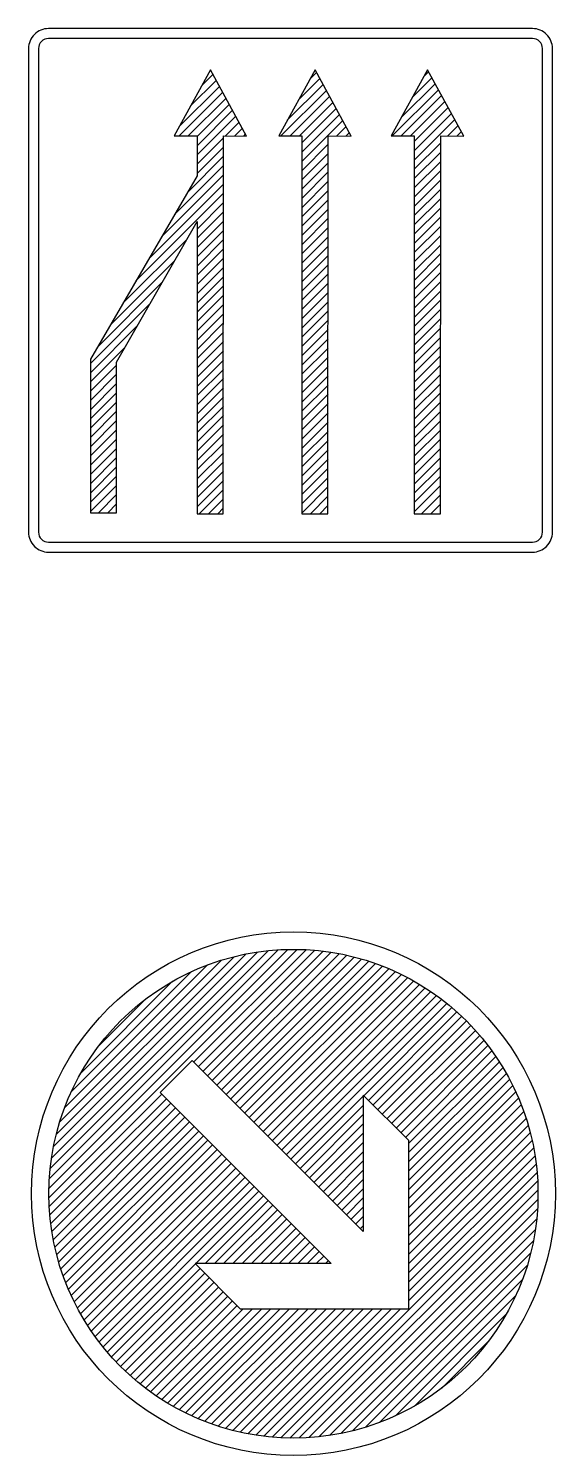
# Model space of a CAD drawing. Extents: x 1216 to 44401, y 2119 to 23617.
# Drawn here: x 7765 to 8771, y 18377 to 21102 of the extents above; entities that cross this region are included whole.
import ezdxf

# ---------------------------------------------------------------- set-up
doc = ezdxf.new("R2010")
doc.units = 0
doc.header["$LTSCALE"] = 10
doc.header["$MEASUREMENT"] = 0
doc.layers.get('0').update_dxf_attribs({"linetype": 'CONTINUOUS'})

# ---------------------------------------------------------------- blocks, each defined once
blk = doc.blocks.new('*X1')
at = {"color": 0, "linetype": 'CONTINUOUS'}
for p, q in [((-0.1907, 0.8523), (-0.142, 0.901)), ((-0.1691, 0.8915), (-0.1483, 0.9124)), ((-0.2127, 0.7949), (-0.1295, 0.8782)), ((-0.2123, 0.813), (-0.1357, 0.8896)), ((-0.1951, 0.7949), (-0.1232, 0.8667)), ((-0.1783, 0.794), (-0.1169, 0.8553)), ((-0.1783, 0.7763), (-0.1107, 0.8439)), ((-0.1783, 0.7586), (-0.1044, 0.8325)), ((-0.1244, 0.7949), (-0.0981, 0.8211)), ((-0.1783, 0.7409), (-0.1277, 0.7915)), ((-0.1067, 0.7948), (-0.0919, 0.8097)), ((-0.0891, 0.7948), (-0.0856, 0.7983)), ((-0.1783, 0.7233), (-0.1277, 0.7738)), ((-0.2214, 0.6448), (-0.1278, 0.7385)), ((-0.1968, 0.6871), (-0.1277, 0.7561)), ((-0.246, 0.6025), (-0.1278, 0.7208)), ((-0.2952, 0.518), (-0.1278, 0.6854)), ((-0.2706, 0.5603), (-0.1278, 0.7031)), ((-0.1783, 0.6172), (-0.1278, 0.6677)), ((-0.1783, 0.5995), (-0.1278, 0.65)), ((-0.1783, 0.5818), (-0.1278, 0.6323)), ((-0.1783, 0.5642), (-0.1279, 0.6146)), ((-0.3198, 0.4757), (-0.1974, 0.5981)), ((-0.1783, 0.5465), (-0.1279, 0.5969)), ((-0.1783, 0.5288), (-0.1279, 0.5792)), ((-0.3444, 0.4334), (-0.221, 0.5568)), ((-0.1783, 0.5111), (-0.1279, 0.5615)), ((-0.1783, 0.4935), (-0.1279, 0.5438)), ((-0.1783, 0.4758), (-0.1279, 0.5261)), ((-0.369, 0.3911), (-0.2447, 0.5154)), ((-0.1783, 0.4581), (-0.1279, 0.5085)), ((-0.1783, 0.4404), (-0.128, 0.4908)), ((-0.382, 0.3605), (-0.2684, 0.474)), ((-0.1783, 0.4227), (-0.128, 0.4731)), ((-0.1783, 0.4051), (-0.128, 0.4554)), ((-0.1783, 0.3874), (-0.128, 0.4377)), ((-0.382, 0.3428), (-0.2921, 0.4327)), ((-0.1783, 0.3697), (-0.128, 0.42)), ((-0.382, 0.3251), (-0.3158, 0.3913)), ((-0.1783, 0.352), (-0.128, 0.4023)), ((-0.1783, 0.3344), (-0.128, 0.3846)), ((-0.382, 0.3074), (-0.3321, 0.3574)), ((-0.1783, 0.3167), (-0.1281, 0.3669)), ((-0.382, 0.2898), (-0.3321, 0.3397)), ((-0.1783, 0.299), (-0.1281, 0.3492)), ((-0.1783, 0.2813), (-0.1281, 0.3315)), ((-0.382, 0.2721), (-0.3321, 0.322)), ((-0.382, 0.2544), (-0.3321, 0.3043)), ((-0.1783, 0.2636), (-0.1281, 0.3138)), ((-0.382, 0.2367), (-0.3321, 0.2866)), ((-0.1783, 0.246), (-0.1281, 0.2962)), ((-0.1783, 0.2283), (-0.1281, 0.2785)), ((-0.382, 0.219), (-0.3321, 0.269)), ((-0.382, 0.2014), (-0.3321, 0.2513)), ((-0.1783, 0.2106), (-0.1281, 0.2608)), ((-0.382, 0.1837), (-0.3321, 0.2336)), ((-0.1783, 0.1929), (-0.1282, 0.2431)), ((-0.1783, 0.1753), (-0.1282, 0.2254)), ((-0.382, 0.166), (-0.3321, 0.2159)), ((-0.382, 0.1483), (-0.3321, 0.1983)), ((-0.1783, 0.1576), (-0.1282, 0.2077)), ((-0.382, 0.1307), (-0.3321, 0.1806)), ((-0.1783, 0.1399), (-0.1282, 0.19)), ((-0.1783, 0.1222), (-0.1282, 0.1723)), ((-0.382, 0.113), (-0.3321, 0.1629)), ((-0.382, 0.0953), (-0.3321, 0.1452)), ((-0.1783, 0.1045), (-0.1282, 0.1546)), ((-0.1783, 0.0869), (-0.1282, 0.1369)), ((-0.382, 0.0776), (-0.3321, 0.1275)), ((-0.3665, 0.0754), (-0.3321, 0.1099)), ((-0.1741, 0.0734), (-0.1283, 0.1192)), ((-0.3489, 0.0754), (-0.3321, 0.0922)), ((-0.1565, 0.0734), (-0.1283, 0.1015)), ((-0.1388, 0.0733), (-0.1283, 0.0838))]:
    blk.add_line(p, q, dxfattribs=at)
blk = doc.blocks.new('*X2')
at = {"color": 0, "linetype": 'CONTINUOUS'}
for p, q in [((0.0155, 0.864), (0.0559, 0.9044)), ((0.0371, 0.9033), (0.0496, 0.9158)), ((-0.0183, 0.7949), (0.0684, 0.8816)), ((-0.0061, 0.8248), (0.0622, 0.893)), ((-0.0006, 0.7949), (0.0747, 0.8702)), ((0.0171, 0.7949), (0.0809, 0.8588)), ((0.0215, 0.7816), (0.0872, 0.8473)), ((0.0215, 0.7639), (0.0935, 0.8359)), ((0.0215, 0.7463), (0.0997, 0.8245)), ((0.0877, 0.7948), (0.106, 0.8131)), ((0.1054, 0.7948), (0.1123, 0.8017)), ((0.0215, 0.7286), (0.072, 0.7791)), ((0.0215, 0.7109), (0.072, 0.7615)), ((0.0215, 0.6932), (0.072, 0.7438)), ((0.0215, 0.6755), (0.072, 0.7261)), ((0.0215, 0.6579), (0.072, 0.7084)), ((0.0215, 0.6402), (0.072, 0.6907)), ((0.0215, 0.6225), (0.072, 0.673)), ((0.0215, 0.6048), (0.0719, 0.6553)), ((0.0215, 0.5872), (0.0719, 0.6376)), ((0.0215, 0.5695), (0.0719, 0.6199)), ((0.0215, 0.5518), (0.0719, 0.6022)), ((0.0215, 0.5341), (0.0719, 0.5845)), ((0.0215, 0.5164), (0.0719, 0.5668)), ((0.0215, 0.4988), (0.0719, 0.5491)), ((0.0215, 0.4811), (0.0718, 0.5315)), ((0.0215, 0.4634), (0.0718, 0.5138)), ((0.0215, 0.4457), (0.0718, 0.4961)), ((0.0215, 0.4281), (0.0718, 0.4784)), ((0.0215, 0.4104), (0.0718, 0.4607)), ((0.0215, 0.3927), (0.0718, 0.443)), ((0.0215, 0.375), (0.0718, 0.4253)), ((0.0215, 0.3573), (0.0717, 0.4076)), ((0.0215, 0.3397), (0.0717, 0.3899)), ((0.0215, 0.322), (0.0717, 0.3722)), ((0.0215, 0.3043), (0.0717, 0.3545)), ((0.0215, 0.2866), (0.0717, 0.3368)), ((0.0215, 0.269), (0.0717, 0.3192)), ((0.0215, 0.2513), (0.0717, 0.3015)), ((0.0215, 0.2336), (0.0716, 0.2838)), ((0.0215, 0.2159), (0.0716, 0.2661)), ((0.0215, 0.1982), (0.0716, 0.2484)), ((0.0215, 0.1806), (0.0716, 0.2307)), ((0.0215, 0.1629), (0.0716, 0.213)), ((0.0215, 0.1452), (0.0716, 0.1953)), ((0.0215, 0.1275), (0.0716, 0.1776)), ((0.0215, 0.1099), (0.0715, 0.1599)), ((0.0215, 0.0922), (0.0715, 0.1422)), ((0.0215, 0.0745), (0.0715, 0.1245)), ((0.038, 0.0734), (0.0715, 0.1068)), ((0.0557, 0.0733), (0.0715, 0.0892))]:
    blk.add_line(p, q, dxfattribs=at)
blk = doc.blocks.new('*X3')
at = {"color": 0, "linetype": 'CONTINUOUS'}
for p, q in [((0.2335, 0.8699), (0.2697, 0.9061)), ((0.2551, 0.9092), (0.2635, 0.9175)), ((0.1938, 0.7949), (0.2823, 0.8833)), ((0.2119, 0.8306), (0.276, 0.8947)), ((0.2115, 0.7949), (0.2885, 0.8719)), ((0.2292, 0.7949), (0.2948, 0.8605)), ((0.2362, 0.7842), (0.301, 0.849)), ((0.2362, 0.7666), (0.3073, 0.8376)), ((0.2362, 0.7489), (0.3136, 0.8262)), ((0.2999, 0.7948), (0.3198, 0.8148)), ((0.3175, 0.7948), (0.3261, 0.8034)), ((0.2362, 0.7312), (0.2868, 0.7818)), ((0.2362, 0.7135), (0.2868, 0.7641)), ((0.2362, 0.6959), (0.2868, 0.7464)), ((0.2362, 0.6782), (0.2868, 0.7287)), ((0.2362, 0.6605), (0.2868, 0.711)), ((0.2362, 0.6428), (0.2867, 0.6933)), ((0.2362, 0.6251), (0.2867, 0.6756)), ((0.2362, 0.6075), (0.2867, 0.6579)), ((0.2362, 0.5898), (0.2867, 0.6403)), ((0.2362, 0.5721), (0.2867, 0.6226)), ((0.2362, 0.5544), (0.2867, 0.6049)), ((0.2362, 0.5368), (0.2867, 0.5872)), ((0.2362, 0.5191), (0.2866, 0.5695)), ((0.2362, 0.5014), (0.2866, 0.5518)), ((0.2362, 0.4837), (0.2866, 0.5341)), ((0.2362, 0.466), (0.2866, 0.5164)), ((0.2362, 0.4484), (0.2866, 0.4987)), ((0.2362, 0.4307), (0.2866, 0.481)), ((0.2362, 0.413), (0.2866, 0.4633)), ((0.2362, 0.3953), (0.2865, 0.4456)), ((0.2362, 0.3777), (0.2865, 0.4279)), ((0.2362, 0.36), (0.2865, 0.4103)), ((0.2362, 0.3423), (0.2865, 0.3926)), ((0.2362, 0.3246), (0.2865, 0.3749)), ((0.2362, 0.3069), (0.2865, 0.3572)), ((0.2362, 0.2893), (0.2865, 0.3395)), ((0.2362, 0.2716), (0.2864, 0.3218)), ((0.2362, 0.2539), (0.2864, 0.3041)), ((0.2362, 0.2362), (0.2864, 0.2864)), ((0.2362, 0.2186), (0.2864, 0.2687)), ((0.2362, 0.2009), (0.2864, 0.251)), ((0.2362, 0.1832), (0.2864, 0.2333)), ((0.2362, 0.1655), (0.2864, 0.2156)), ((0.2362, 0.1478), (0.2863, 0.1979)), ((0.2362, 0.1302), (0.2863, 0.1803)), ((0.2362, 0.1125), (0.2863, 0.1626)), ((0.2362, 0.0948), (0.2863, 0.1449)), ((0.2362, 0.0771), (0.2863, 0.1272)), ((0.2501, 0.0734), (0.2863, 0.1095)), ((0.2678, 0.0734), (0.2863, 0.0918)), ((0.2855, 0.0733), (0.2862, 0.0741))]:
    blk.add_line(p, q, dxfattribs=at)
blk = doc.blocks.new('2')
at = {"color": 7, "linetype": 'CONTINUOUS'}
for points in [[(111.0741, 202.8841), (111.0741, 201.9603, 0.414214), (111.1122, 201.9222), (112.036, 201.9222, 0.414214), (112.0741, 201.9603), (112.0741, 202.8841, 0.414214), (112.036, 202.9222), (111.1122, 202.9222, 0.414214)], [(111.0931, 202.8841), (111.0931, 201.9603, 0.414214), (111.1122, 201.9413), (112.036, 201.9413, 0.414214), (112.055, 201.9603), (112.055, 202.8841, 0.414214), (112.036, 202.9032), (111.1122, 202.9032, 0.414214)]]:
    blk.add_lwpolyline(points, format="xyb", close=True, dxfattribs=at)
for points in [[(111.4208, 201.9956), (111.4458, 201.9956), (111.4464, 202.7171), (111.4904, 202.717), (111.4211, 202.8432), (111.3518, 202.7171), (111.3958, 202.7171), (111.3958, 202.6411), (111.1921, 202.291), (111.1921, 201.9976), (111.242, 201.9976), (111.242, 202.2851), (111.3958, 202.5536), (111.3958, 201.9956)], [(111.6206, 201.9956), (111.6456, 201.9956), (111.6461, 202.7171), (111.6901, 202.717), (111.6209, 202.8432), (111.5516, 202.7171), (111.5956, 202.7171), (111.5956, 201.9956)], [(111.8353, 201.9956), (111.8603, 201.9956), (111.8609, 202.7171), (111.9049, 202.717), (111.8357, 202.8432), (111.7664, 202.7171), (111.8103, 202.7171), (111.8103, 201.9956)]]:
    blk.add_lwpolyline(points, close=True, dxfattribs=at)
for name in ['*X2', '*X3', '*X1']:
    blk.add_blockref(name, (111.5741, 201.9222), dxfattribs=at)
blk = doc.blocks.new('*X15')
at = {"color": 0}
for p, q in [((-0.4666, -0.007), (0.007, 0.4666)), ((-0.4665, 0.0108), (-0.0108, 0.4665)), ((-0.4658, 0.0292), (-0.0292, 0.4658)), ((-0.4641, 0.0485), (-0.0485, 0.4641)), ((-0.1904, 0.2516), (0.0241, 0.466)), ((-0.1815, 0.2427), (0.0406, 0.4649)), ((-0.4616, 0.0688), (-0.0688, 0.4616)), ((-0.4579, 0.0901), (-0.0901, 0.4579)), ((-0.4528, 0.1129), (-0.1129, 0.4528)), ((-0.446, 0.1374), (-0.1374, 0.446)), ((-0.4368, 0.1642), (-0.1642, 0.4368)), ((-0.1727, 0.2339), (0.0566, 0.4632)), ((-0.1639, 0.2251), (0.0722, 0.4611)), ((-0.155, 0.2162), (0.0872, 0.4584)), ((-0.1462, 0.2074), (0.1019, 0.4554)), ((-0.1373, 0.1985), (0.1161, 0.452)), ((-0.1285, 0.1897), (0.13, 0.4482)), ((-0.1197, 0.1809), (0.1435, 0.444)), ((-0.1108, 0.172), (0.1567, 0.4396)), ((-0.4242, 0.1945), (-0.1945, 0.4242)), ((-0.102, 0.1632), (0.1696, 0.4348)), ((-0.0931, 0.1543), (0.1822, 0.4296)), ((-0.0843, 0.1455), (0.1944, 0.4242)), ((-0.0755, 0.1367), (0.2064, 0.4185)), ((-0.0666, 0.1278), (0.2181, 0.4126)), ((-0.4056, 0.2308), (-0.2308, 0.4056)), ((-0.0578, 0.119), (0.2295, 0.4063)), ((-0.0489, 0.1102), (0.2407, 0.3998)), ((-0.0401, 0.1013), (0.2516, 0.393)), ((-0.0313, 0.0925), (0.2623, 0.386)), ((-0.3711, 0.283), (-0.283, 0.3711)), ((-0.0224, 0.0836), (0.2727, 0.3787)), ((-0.0136, 0.0748), (0.2828, 0.3712)), ((-0.0048, 0.066), (0.2927, 0.3634)), ((0.1342, 0.1872), (0.3024, 0.3554)), ((0.143, 0.1783), (0.3118, 0.3472)), ((0.1518, 0.1695), (0.321, 0.3387)), ((0.1607, 0.1607), (0.33, 0.33)), ((0.1695, 0.1518), (0.3387, 0.321)), ((0.1783, 0.143), (0.3472, 0.3118)), ((0.1872, 0.1342), (0.3554, 0.3024)), ((0.196, 0.1253), (0.3634, 0.2927)), ((0.2049, 0.1165), (0.3712, 0.2828)), ((0.2137, 0.1076), (0.3787, 0.2727)), ((0.2198, 0.0961), (0.386, 0.2623)), ((0.2198, 0.0784), (0.393, 0.2516)), ((0.2198, 0.0607), (0.3998, 0.2407)), ((0.2198, 0.0431), (0.4063, 0.2295)), ((0.2198, 0.0254), (0.4126, 0.2181)), ((0.2198, 0.0077), (0.4185, 0.2064)), ((0.2198, -0.01), (0.4242, 0.1944)), ((-0.466, -0.0241), (-0.2516, 0.1904)), ((-0.4649, -0.0406), (-0.2427, 0.1815)), ((-0.4632, -0.0566), (-0.2339, 0.1727)), ((-0.4611, -0.0722), (-0.2251, 0.1639)), ((0.0041, 0.0571), (0.1333, 0.1863)), ((0.0129, 0.0483), (0.1333, 0.1686)), ((0.2198, -0.0277), (0.4296, 0.1822)), ((0.2198, -0.0453), (0.4348, 0.1696)), ((-0.4584, -0.0872), (-0.2162, 0.155)), ((-0.4554, -0.1019), (-0.2074, 0.1462)), ((-0.452, -0.1161), (-0.1985, 0.1373)), ((0.0218, 0.0394), (0.1333, 0.151)), ((0.2198, -0.063), (0.4396, 0.1567)), ((0.2198, -0.0807), (0.444, 0.1435)), ((-0.4482, -0.13), (-0.1897, 0.1285)), ((-0.444, -0.1435), (-0.1809, 0.1197)), ((-0.4396, -0.1567), (-0.172, 0.1108)), ((0.0306, 0.0306), (0.1333, 0.1333)), ((0.0394, 0.0218), (0.1333, 0.1156)), ((0.2198, -0.0984), (0.4482, 0.13)), ((0.2198, -0.116), (0.452, 0.1161)), ((-0.4348, -0.1696), (-0.1632, 0.102)), ((-0.4296, -0.1822), (-0.1543, 0.0931)), ((-0.4242, -0.1944), (-0.1455, 0.0843)), ((0.0483, 0.0129), (0.1333, 0.0979)), ((0.2198, -0.1337), (0.4554, 0.1019)), ((0.2198, -0.1514), (0.4584, 0.0872)), ((-0.4185, -0.2064), (-0.1367, 0.0755)), ((-0.4126, -0.2181), (-0.1278, 0.0666)), ((-0.4063, -0.2295), (-0.119, 0.0578)), ((0.0571, 0.0041), (0.1333, 0.0802)), ((0.066, -0.0048), (0.1333, 0.0626)), ((0.2198, -0.1691), (0.4611, 0.0722)), ((0.2198, -0.1868), (0.4632, 0.0566)), ((-0.3998, -0.2407), (-0.1102, 0.0489)), ((-0.393, -0.2516), (-0.1013, 0.0401)), ((-0.386, -0.2623), (-0.0925, 0.0313)), ((0.0748, -0.0136), (0.1333, 0.0449)), ((0.2198, -0.2044), (0.4649, 0.0406)), ((-0.3787, -0.2727), (-0.0836, 0.0224)), ((-0.3712, -0.2828), (-0.0748, 0.0136)), ((-0.3634, -0.2927), (-0.066, 0.0048)), ((-0.0241, -0.466), (0.466, 0.0241)), ((-0.007, -0.4666), (0.4666, 0.007)), ((0.0836, -0.0224), (0.1333, 0.0272)), ((0.0925, -0.0313), (0.1333, 0.0095)), ((-0.1863, -0.1333), (-0.0571, -0.0041)), ((-0.1686, -0.1333), (-0.0483, -0.0129)), ((-0.151, -0.1333), (-0.0394, -0.0218)), ((0.0108, -0.4665), (0.4665, -0.0108)), ((0.1013, -0.0401), (0.1333, -0.0081)), ((0.1102, -0.0489), (0.1333, -0.0258)), ((-0.1333, -0.1333), (-0.0306, -0.0306)), ((-0.1156, -0.1333), (-0.0218, -0.0394)), ((-0.0979, -0.1333), (-0.0129, -0.0483)), ((0.0292, -0.4658), (0.4658, -0.0292)), ((0.0485, -0.4641), (0.4641, -0.0485)), ((0.119, -0.0578), (0.1333, -0.0435)), ((-0.0802, -0.1333), (-0.0041, -0.0571)), ((-0.0626, -0.1333), (0.0048, -0.066)), ((-0.0449, -0.1333), (0.0136, -0.0748)), ((0.0688, -0.4616), (0.4616, -0.0688)), ((0.1278, -0.0666), (0.1333, -0.0612)), ((-0.0272, -0.1333), (0.0224, -0.0836)), ((-0.0095, -0.1333), (0.0313, -0.0925)), ((0.0081, -0.1333), (0.0401, -0.1013)), ((0.0901, -0.4579), (0.4579, -0.0901)), ((-0.3554, -0.3024), (-0.1872, -0.1342)), ((0.0258, -0.1333), (0.0489, -0.1102)), ((0.0435, -0.1333), (0.0578, -0.119)), ((0.0612, -0.1333), (0.0666, -0.1278)), ((0.1129, -0.4528), (0.4528, -0.1129)), ((-0.3472, -0.3118), (-0.1783, -0.143)), ((-0.3387, -0.321), (-0.1695, -0.1518)), ((-0.33, -0.33), (-0.1607, -0.1607)), ((0.1374, -0.446), (0.446, -0.1374)), ((-0.321, -0.3387), (-0.1518, -0.1695)), ((-0.3118, -0.3472), (-0.143, -0.1783)), ((-0.3024, -0.3554), (-0.1342, -0.1872)), ((0.1642, -0.4368), (0.4368, -0.1642)), ((-0.2927, -0.3634), (-0.1253, -0.196)), ((-0.2828, -0.3712), (-0.1165, -0.2049)), ((-0.2727, -0.3787), (-0.1076, -0.2137)), ((0.1945, -0.4242), (0.4242, -0.1945)), ((-0.2623, -0.386), (-0.0961, -0.2198)), ((-0.2516, -0.393), (-0.0784, -0.2198)), ((-0.2407, -0.3998), (-0.0607, -0.2198)), ((-0.2295, -0.4063), (-0.0431, -0.2198)), ((-0.2181, -0.4126), (-0.0254, -0.2198)), ((-0.2064, -0.4185), (-0.0077, -0.2198)), ((-0.1944, -0.4242), (0.01, -0.2198)), ((-0.1822, -0.4296), (0.0277, -0.2198)), ((-0.1696, -0.4348), (0.0453, -0.2198)), ((-0.1567, -0.4396), (0.063, -0.2198)), ((-0.1435, -0.444), (0.0807, -0.2198)), ((-0.13, -0.4482), (0.0984, -0.2198)), ((-0.1161, -0.452), (0.116, -0.2198)), ((-0.1019, -0.4554), (0.1337, -0.2198)), ((-0.0872, -0.4584), (0.1514, -0.2198)), ((-0.0722, -0.4611), (0.1691, -0.2198)), ((-0.0566, -0.4632), (0.1868, -0.2198)), ((-0.0406, -0.4649), (0.2044, -0.2198)), ((0.2308, -0.4056), (0.4056, -0.2308)), ((0.283, -0.3711), (0.3711, -0.283))]:
    blk.add_line(p, q, dxfattribs=at)
blk = doc.blocks.new('11')
blk.add_lwpolyline([(111.3918, 200.5638), (111.4783, 200.4772), (111.7997, 200.4772), (111.7997, 200.7985), (111.7131, 200.8851), (111.7131, 200.625), (111.3865, 200.9516), (111.3253, 200.8904), (111.6519, 200.5638)], close=True)
at = {"color": 7}
blk.add_circle((111.5798, 200.697), 0.5, dxfattribs=at)
blk.add_circle((111.5798, 200.697), 0.4667)
at = {"color": 5}
blk.add_blockref('*X15', (111.5798, 200.697), dxfattribs=at)

msp = doc.modelspace()

# ---------------------------------------------------------------- block references
at = {"xscale": 1000, "yscale": 1000, "zscale": 1000}
for name in ['2', '11']:
    msp.add_blockref(name, (-103309.3, -181820), dxfattribs=at)

doc.saveas('drawing.dxf')
